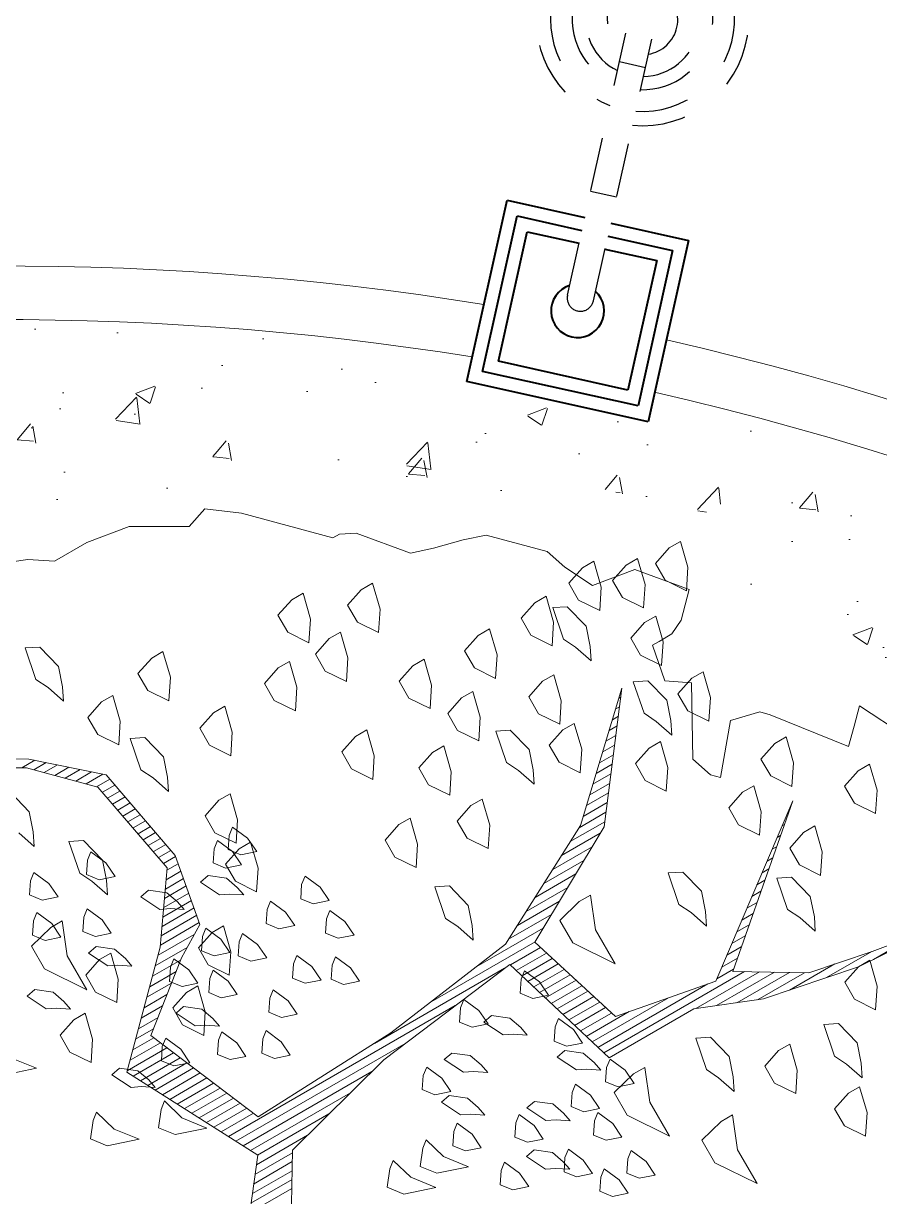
# Model space of a CAD drawing. Header units: metres. Extents: x 12093 to 20303, y 514 to 1412.
# Drawn here: x 19737.728 to 19739.323, y 700.021 to 702.207 of the extents above; entities that cross this region are included whole.
import ezdxf

# ---------------------------------------------------------------- set-up
doc = ezdxf.new("R2010")
doc.units = ezdxf.units.M
doc.linetypes.add('DASHED2', pattern=[9.525, 6.35, -3.175])
for name, color, linetype, lineweight in [('ARBOLES', 52, 'Continuous', 13), ('grass', 64, 'Continuous', 13), ('JARDINERA', 132, 'Continuous', 40), ('Layer2', 43, 'Continuous', 20), ('SARDINEL', 52, 'Continuous', 20), ('TEX', 81, 'Continuous', 13)]:
    doc.layers.add(name, color=color, linetype=linetype, lineweight=lineweight)
doc.layers.add('Proyecciones', color=52, linetype='DASHED2')
pattern_1 = [(50, (19136.99335, 73.14804), (0.36436934, -0.03187817), [0.0381, -0.4191]), (355, (19136.99335, 73.14804), (-0.07048565, 0.38211329), [0.03048, -0.33528]), (100.451, (19137.0237, 73.1454), (0.293885, 0.35023338), [0.03238, -0.35618]), (46.1842, (19136.99335, 73.24964), (0.54215808, -0.08408466), [0.05715, -0.62865]), (96.6356, (19137.03853, 73.24264), (0.47480847, 0.4948511), [0.04857, -0.53427]), (351.184, (19136.99335, 73.24964), (0.4748092, 0.49485024), [0.04572, -0.50292]), (21, (19137.04415, 73.22424), (0.30322976, -0.20453104), [0.0381, -0.4191]), (326, (19137.04415, 73.22424), (0.12360406, 0.36837593), [0.03048, -0.33528]), (71.4514, (19137.06942, 73.2072), (0.42683298, 0.16384572), [0.03238, -0.35618]), (37.5, (19136.99335, 73.14804), (0.006177207, 0.169110078), [0, -0.331216, 0, -0.34036, 0, -0.33655]), (7.5, (19136.99335, 73.14804), (0.133639325, 0.20036115), [0, -0.194056, 0, -0.323596, 0, -0.12827]), (327.5, (19136.88007, 73.14804), (0.27118119, -0.011457488), [0, -0.127, 0, -0.39624, 0, -0.52578]), (317.5, (19136.82927, 73.14804), (0.29625836, 0.05085298), [0, -0.1651, 0, -0.263144, 0, -0.37338])]

# ---------------------------------------------------------------- blocks, each defined once
blk = doc.blocks.new('ghgfghgh')
at = {"layer": 'ARBOLES', "lineweight": 20}
for p, q in [((20002.0407, 664.9154), (20002.0895, 665.0766)), ((20002.0895, 665.0766), (20002.0684, 664.9137)), ((20002.086, 665.065), (20002.0882, 665.0663)), ((20002.0822, 665.0524), (20002.0867, 665.055)), ((20002.0784, 665.0397), (20002.0853, 665.0437)), ((20002.0746, 665.0271), (20002.0838, 665.0324)), ((20002.0669, 665.0018), (20002.0809, 665.0099)), ((20002.0707, 665.0145), (20002.0823, 665.0212)), ((20002.0631, 664.9892), (20002.0794, 664.9986)), ((20001.39, 664.983), (20001.2834, 664.9835)), ((20001.2862, 664.994), (20001.3928, 664.9935)), ((20001.3843, 664.983), (20001.3999, 664.992)), ((20001.4739, 664.9605), (20001.39, 664.983)), ((20001.3928, 664.9935), (20001.4834, 664.9749)), ((20001.3984, 664.9808), (20001.4132, 664.9893)), ((20001.4108, 664.9775), (20001.4265, 664.9866)), ((20001.4231, 664.9742), (20001.4398, 664.9838)), ((20002.0593, 664.9766), (20002.0779, 664.9874)), ((20001.4354, 664.9709), (20001.4531, 664.9811)), ((20001.4478, 664.9675), (20001.4665, 664.9783)), ((20001.4601, 664.9642), (20001.4798, 664.9756)), ((20001.4724, 664.9609), (20001.4877, 664.9698)), ((20001.4834, 664.9749), (20001.5648, 664.88)), ((20002.0554, 664.9639), (20002.0765, 664.9761)), ((20001.5553, 664.8657), (20001.4739, 664.9605)), ((20001.4792, 664.9544), (20001.4937, 664.9628)), ((20001.4852, 664.9474), (20001.4997, 664.9558)), ((20002.0516, 664.9513), (20002.075, 664.9648)), ((20001.4911, 664.9405), (20001.5057, 664.9489)), ((20001.4971, 664.9335), (20001.5117, 664.9419)), ((20002.044, 664.926), (20002.0721, 664.9423)), ((20002.0478, 664.9387), (20002.0736, 664.9536)), ((20002.1996, 664.7323), (20002.2901, 664.9442)), ((20002.2901, 664.9442), (20002.2196, 664.7439)), ((20001.5031, 664.9265), (20001.5176, 664.9349)), ((20001.5091, 664.9196), (20001.5236, 664.9279)), ((20002.0391, 664.9128), (20002.0706, 664.931)), ((20001.5151, 664.9126), (20001.5296, 664.921)), ((20001.521, 664.9056), (20001.5356, 664.914)), ((20001.9528, 664.776), (20002.0407, 664.9154)), ((20002.0684, 664.9137), (20001.9871, 664.7781)), ((20002.0287, 664.8964), (20002.0692, 664.9197)), ((20001.527, 664.8986), (20001.5416, 664.907)), ((20001.533, 664.8917), (20001.5475, 664.9001)), ((20002.0184, 664.88), (20002.064, 664.9063)), ((20001.539, 664.8847), (20001.5535, 664.8931)), ((20001.545, 664.8777), (20001.5595, 664.8861)), ((20002.0081, 664.8636), (20002.0544, 664.8904)), ((20001.5509, 664.8707), (20001.5651, 664.8789)), ((20001.5648, 664.88), (20001.5937, 664.7992)), ((20001.9977, 664.8472), (20002.0448, 664.8744)), ((20001.5471, 664.7723), (20001.5553, 664.8657)), ((20001.5541, 664.8517), (20001.5713, 664.8617)), ((20001.555, 664.8627), (20001.5682, 664.8703)), ((20001.9874, 664.8308), (20002.0353, 664.8585)), ((20001.5522, 664.8297), (20001.5775, 664.8444)), ((20001.5531, 664.8407), (20001.5744, 664.853)), ((20001.5512, 664.8188), (20001.5806, 664.8357)), ((20001.977, 664.8144), (20002.0257, 664.8425)), ((20001.5493, 664.7968), (20001.5868, 664.8185)), ((20001.5502, 664.8078), (20001.5837, 664.8271)), ((20001.9667, 664.798), (20002.0162, 664.8266)), ((20001.5483, 664.7858), (20001.5899, 664.8098)), ((20001.9563, 664.7816), (20002.0066, 664.8107)), ((20001.5474, 664.7749), (20001.593, 664.8012)), ((20001.5937, 664.7992), (20001.572, 664.76)), ((20001.9181, 664.7491), (20001.9971, 664.7947)), ((20002.4707, 664.8002), (20002.3672, 664.7493)), ((20002.3833, 664.7674), (20002.4707, 664.8002)), ((20001.5446, 664.7628), (20001.5871, 664.7874)), ((20001.818, 664.6716), (20001.9528, 664.776)), ((20001.8653, 664.7082), (20001.9875, 664.7788)), ((20001.9871, 664.7781), (20002.0817, 664.6909)), ((20002.3848, 664.7579), (20002.4344, 664.7866)), ((20001.5078, 664.6255), (20001.5471, 664.7723)), ((20001.5413, 664.7505), (20001.5786, 664.7721)), ((20001.9584, 664.7515), (20001.9937, 664.7719)), ((20001.9653, 664.7451), (20002.0007, 664.7655)), ((20002.3091, 664.7424), (20002.3833, 664.7674)), ((20002.3299, 664.7367), (20002.3831, 664.7674)), ((20001.572, 664.76), (20001.5362, 664.6685)), ((20001.538, 664.7382), (20001.5708, 664.7571)), ((20001.9577, 664.7522), (20001.8096, 664.6401)), ((20002.0743, 664.6423), (20001.9577, 664.7522)), ((20001.9721, 664.7386), (20002.0076, 664.7591)), ((20001.979, 664.7321), (20002.0146, 664.7527)), ((20002.2067, 664.749), (20002.2251, 664.7596)), ((20002.3672, 664.7493), (20002.2559, 664.7116)), ((20002.2863, 664.7219), (20002.3394, 664.7526)), ((20001.5347, 664.7258), (20001.5656, 664.7437)), ((20001.7987, 664.6593), (20001.9515, 664.7476)), ((20001.9858, 664.7257), (20002.0216, 664.7463)), ((20001.9927, 664.7192), (20002.0285, 664.7399)), ((20002.0681, 664.6481), (20002.2336, 664.7436)), ((20002.1764, 664.7002), (20002.2511, 664.7433)), ((20002.2005, 664.7037), (20002.2687, 664.743)), ((20002.2008, 664.7351), (20002.2205, 664.7465)), ((20002.2196, 664.7439), (20002.3091, 664.7424)), ((20002.2245, 664.7071), (20002.2862, 664.7427)), ((20002.2486, 664.7106), (20002.3038, 664.7424)), ((20001.5314, 664.7135), (20001.5603, 664.7302)), ((20001.9995, 664.7128), (20002.0355, 664.7335)), ((20002.0064, 664.7063), (20002.0424, 664.7271)), ((20002.0133, 664.6998), (20002.0494, 664.7207)), ((20002.0613, 664.6546), (20002.1903, 664.7291)), ((20002.0817, 664.6909), (20002.1996, 664.7323)), ((20001.5281, 664.7012), (20001.555, 664.7167)), ((20002.0201, 664.6934), (20002.0563, 664.7143)), ((20002.027, 664.6869), (20002.0633, 664.7079)), ((20002.0544, 664.661), (20002.1441, 664.7128)), ((20002.2559, 664.7116), (20002.1741, 664.6999)), ((20001.5248, 664.6888), (20001.5498, 664.7033)), ((20001.6271, 664.5499), (20001.8935, 664.7037)), ((20002.0338, 664.6804), (20002.0703, 664.7015)), ((20002.0407, 664.674), (20002.0772, 664.695)), ((20002.0476, 664.6675), (20002.0979, 664.6966)), ((20002.1741, 664.6999), (20002.0743, 664.6423)), ((20001.5215, 664.6765), (20001.5445, 664.6898)), ((20001.5149, 664.6518), (20001.5394, 664.666)), ((20001.5182, 664.6642), (20001.5393, 664.6764)), ((20001.5362, 664.6685), (20001.6623, 664.5728)), ((20001.6623, 664.5728), (20001.818, 664.6716)), ((20001.5083, 664.6272), (20001.555, 664.6542)), ((20001.5116, 664.6395), (20001.5472, 664.6601)), ((20001.6357, 664.5444), (20001.8355, 664.6597)), ((20001.5152, 664.6208), (20001.5628, 664.6483)), ((20001.5238, 664.6153), (20001.5706, 664.6423)), ((20001.8096, 664.6401), (20001.7025, 664.534)), ((20001.6616, 664.5281), (20001.5078, 664.6255)), ((20001.5324, 664.6099), (20001.5784, 664.6364)), ((20001.541, 664.6044), (20001.5862, 664.6305)), ((20001.5497, 664.599), (20001.594, 664.6246)), ((20001.6444, 664.539), (20001.7956, 664.6263)), ((20001.5583, 664.5935), (20001.6018, 664.6187)), ((20001.5669, 664.588), (20001.6097, 664.6127)), ((20001.5755, 664.5826), (20001.6175, 664.6068)), ((20001.5841, 664.5771), (20001.6253, 664.6009)), ((20001.653, 664.5335), (20001.7704, 664.6013)), ((20001.5927, 664.5717), (20001.6331, 664.595)), ((20001.6013, 664.5662), (20001.6409, 664.5891)), ((20001.6099, 664.5608), (20001.6487, 664.5832)), ((20001.6185, 664.5553), (20001.6565, 664.5772)), ((20001.6615, 664.528), (20001.7452, 664.5764)), ((20001.66, 664.5167), (20001.7201, 664.5514)), ((20001.6496, 664.4414), (20001.6616, 664.5281)), ((20001.6584, 664.5054), (20001.7024, 664.5308)), ((20001.7025, 664.534), (20001.7002, 664.3997)), ((20001.6568, 664.494), (20001.7022, 664.5203)), ((20001.6553, 664.4827), (20001.7021, 664.5097)), ((20001.6521, 664.4601), (20001.7017, 664.4887)), ((20001.6537, 664.4714), (20001.7019, 664.4992))]:
    blk.add_line(p, q, dxfattribs=at)
at = {"layer": 'grass'}
for p, q in [((20001.581, 665.2669), (20001.5993, 665.2876)), ((20001.5993, 665.2876), (20001.6427, 665.2823)), ((20001.6427, 665.2823), (20001.75, 665.2535)), ((20001.4608, 665.2479), (20001.5105, 665.2666)), ((20001.5105, 665.2666), (20001.581, 665.2669)), ((20001.75, 665.2535), (20001.7576, 665.2579)), ((20001.7576, 665.2579), (20001.7771, 665.2591)), ((20001.7771, 665.2591), (20001.8411, 665.2355)), ((20001.423, 665.2261), (20001.4608, 665.2479)), ((20001.8682, 665.2411), (20001.9028, 665.251)), ((20001.9028, 665.251), (20001.9299, 665.2565)), ((20001.9299, 665.2565), (20002.0015, 665.2373)), ((20002.1583, 665.2493), (20002.145, 665.2416)), ((20002.167, 665.2188), (20002.1583, 665.2493)), ((20001.8411, 665.2355), (20001.8682, 665.2411)), ((20002.0015, 665.2373), (20002.0222, 665.219)), ((20002.145, 665.2416), (20002.1289, 665.2234)), ((20001.345, 665.2214), (20001.3915, 665.2281)), ((20001.3915, 665.2281), (20001.423, 665.2261)), ((20002.0222, 665.219), (20002.0548, 665.1975)), ((20002.0432, 665.2183), (20002.0271, 665.2001)), ((20002.0565, 665.226), (20002.0432, 665.2183)), ((20002.0652, 665.1955), (20002.0565, 665.226)), ((20002.0946, 665.2214), (20002.0785, 665.2032)), ((20002.1079, 665.229), (20002.0946, 665.2214)), ((20002.1166, 665.1986), (20002.1079, 665.229)), ((20002.1289, 665.2234), (20002.1404, 665.2035)), ((20002.1652, 665.1912), (20002.167, 665.2188)), ((20002.0548, 665.1975), (20002.1045, 665.2161)), ((20002.0785, 665.2032), (20002.09, 665.1833)), ((20002.1045, 665.2161), (20002.1685, 665.1926)), ((20002.1404, 665.2035), (20002.1652, 665.1912)), ((20001.7833, 665.1924), (20001.7672, 665.1742)), ((20001.7966, 665.2), (20001.7833, 665.1924)), ((20001.8053, 665.1696), (20001.7966, 665.2)), ((20002.0271, 665.2001), (20002.0386, 665.1802)), ((20002.0634, 665.1679), (20002.0652, 665.1955)), ((20002.1148, 665.171), (20002.1166, 665.1986)), ((20002.1685, 665.1926), (20002.1589, 665.1568)), ((20001.7015, 665.1806), (20001.6854, 665.1624)), ((20001.7148, 665.1883), (20001.7015, 665.1806)), ((20001.7235, 665.1578), (20001.7148, 665.1883)), ((20001.9872, 665.1771), (20001.9711, 665.1589)), ((20002.0005, 665.1848), (20001.9872, 665.1771)), ((20002.0092, 665.1543), (20002.0005, 665.1848)), ((20002.0386, 665.1802), (20002.0634, 665.1679)), ((20002.09, 665.1833), (20002.1148, 665.171)), ((20001.6854, 665.1624), (20001.6969, 665.1425)), ((20001.7672, 665.1742), (20001.7787, 665.1543)), ((20001.8036, 665.142), (20001.8053, 665.1696)), ((20002.0082, 665.1715), (20002.0253, 665.1725)), ((20002.0207, 665.1344), (20002.0082, 665.1715)), ((20002.0253, 665.1725), (20002.0473, 665.1497)), ((20002.1292, 665.1615), (20002.1159, 665.1538)), ((20002.1379, 665.1311), (20002.1292, 665.1615)), ((20001.7217, 665.1302), (20001.7235, 665.1578)), ((20001.7787, 665.1543), (20001.8036, 665.142)), ((20001.9711, 665.1589), (20001.9826, 665.139)), ((20002.0074, 665.1267), (20002.0092, 665.1543)), ((20002.0473, 665.1497), (20002.0522, 665.1259)), ((20002.1159, 665.1538), (20002.0998, 665.1357)), ((20002.1589, 665.1568), (20002.1482, 665.1405)), ((20001.6969, 665.1425), (20001.7217, 665.1302)), ((20001.7455, 665.1351), (20001.7294, 665.1169)), ((20001.7588, 665.1427), (20001.7455, 665.1351)), ((20001.7675, 665.1123), (20001.7588, 665.1427)), ((20001.9207, 665.1387), (20001.9046, 665.1205)), ((20001.934, 665.1464), (20001.9207, 665.1387)), ((20001.9427, 665.1159), (20001.934, 665.1464)), ((20001.9826, 665.139), (20002.0074, 665.1267)), ((20002.035, 665.1249), (20002.0207, 665.1344)), ((20002.0998, 665.1357), (20002.1113, 665.1157)), ((20002.1482, 665.1405), (20002.1331, 665.1317)), ((20001.3884, 665.124), (20001.4056, 665.125)), ((20001.401, 665.0869), (20001.3884, 665.124)), ((20001.4056, 665.125), (20001.4276, 665.1022)), ((20001.5503, 665.1199), (20001.5371, 665.1122)), ((20001.5591, 665.0895), (20001.5503, 665.1199)), ((20001.9046, 665.1205), (20001.9161, 665.1006)), ((20002.0532, 665.1088), (20002.035, 665.1249)), ((20002.0522, 665.1259), (20002.0532, 665.1088)), ((20002.1331, 665.1317), (20002.1255, 665.1274)), ((20002.1255, 665.1274), (20002.1398, 665.0852)), ((20002.1361, 665.1035), (20002.1379, 665.1311)), ((20001.5371, 665.1122), (20001.5209, 665.0941)), ((20001.699, 665.1082), (20001.6857, 665.1005)), ((20001.7077, 665.0778), (20001.699, 665.1082)), ((20001.7294, 665.1169), (20001.7409, 665.0969)), ((20001.7657, 665.0847), (20001.7675, 665.1123)), ((20001.857, 665.1108), (20001.8437, 665.1031)), ((20001.8657, 665.0804), (20001.857, 665.1108)), ((20001.9409, 665.0883), (20001.9427, 665.1159)), ((20002.1113, 665.1157), (20002.1361, 665.1035)), ((20001.4276, 665.1022), (20001.4324, 665.0784)), ((20001.5209, 665.0941), (20001.5325, 665.0741)), ((20001.6857, 665.1005), (20001.6696, 665.0823)), ((20001.7409, 665.0969), (20001.7657, 665.0847)), ((20001.8437, 665.1031), (20001.8276, 665.085)), ((20001.9161, 665.1006), (20001.9409, 665.0883)), ((20002.0095, 665.0924), (20001.9962, 665.0848)), ((20002.0182, 665.062), (20002.0095, 665.0924)), ((20002.1847, 665.0961), (20002.1714, 665.0884)), ((20002.1934, 665.0656), (20002.1847, 665.0961)), ((20001.4153, 665.0774), (20001.401, 665.0869)), ((20001.5573, 665.0618), (20001.5591, 665.0895)), ((20001.6696, 665.0823), (20001.6811, 665.0624)), ((20001.8276, 665.085), (20001.8391, 665.065)), ((20001.864, 665.0527), (20001.8657, 665.0804)), ((20001.9962, 665.0848), (20001.9801, 665.0666)), ((20002.1028, 665.0843), (20002.12, 665.0853)), ((20002.1154, 665.0472), (20002.1028, 665.0843)), ((20002.12, 665.0853), (20002.142, 665.0625)), ((20002.1398, 665.0852), (20002.1712, 665.0831)), ((20002.1398, 665.0852), (20002.1398, 665.0852)), ((20002.1714, 665.0884), (20002.1553, 665.0702)), ((20002.1712, 665.0831), (20002.1727, 664.9932)), ((20001.4335, 665.0613), (20001.4153, 665.0774)), ((20001.4324, 665.0784), (20001.4335, 665.0613)), ((20001.4915, 665.0682), (20001.4782, 665.0605)), ((20001.5002, 665.0378), (20001.4915, 665.0682)), ((20001.5325, 665.0741), (20001.5573, 665.0618)), ((20001.7059, 665.0501), (20001.7077, 665.0778)), ((20001.8391, 665.065), (20001.864, 665.0527)), ((20001.901, 665.0653), (20001.8849, 665.0471)), ((20001.9143, 665.073), (20001.901, 665.0653)), ((20001.923, 665.0425), (20001.9143, 665.073)), ((20001.9801, 665.0666), (20001.9916, 665.0466)), ((20002.1553, 665.0702), (20002.1668, 665.0503)), ((20002.1916, 665.038), (20002.1934, 665.0656)), ((20001.4782, 665.0605), (20001.4621, 665.0424)), ((20001.623, 665.0555), (20001.6097, 665.0478)), ((20001.6317, 665.025), (20001.623, 665.0555)), ((20001.6811, 665.0624), (20001.7059, 665.0501)), ((20002.0164, 665.0344), (20002.0182, 665.062)), ((20002.142, 665.0625), (20002.1468, 665.0388)), ((20002.3621, 665.032), (20002.3685, 665.0559)), ((20002.3685, 665.0559), (20002.4989, 664.9698)), ((20001.4621, 665.0424), (20001.4736, 665.0224)), ((20001.4985, 665.0102), (20001.5002, 665.0378)), ((20001.6097, 665.0478), (20001.5936, 665.0296)), ((20001.8849, 665.0471), (20001.8964, 665.0272)), ((20001.9213, 665.0149), (20001.923, 665.0425)), ((20001.9916, 665.0466), (20002.0164, 665.0344)), ((20002.1297, 665.0377), (20002.1154, 665.0472)), ((20002.1479, 665.0216), (20002.1297, 665.0377)), ((20002.1468, 665.0388), (20002.1479, 665.0216)), ((20002.1668, 665.0503), (20002.1916, 665.038)), ((20002.2053, 664.9717), (20002.2169, 665.0389)), ((20002.2169, 665.0389), (20002.2515, 665.0488)), ((20002.2515, 665.0488), (20002.2635, 665.0456)), ((20002.2635, 665.0456), (20002.3557, 665.0081)), ((20001.5936, 665.0296), (20001.6051, 665.0097)), ((20001.6299, 664.9974), (20001.6317, 665.025)), ((20001.7898, 665.0276), (20001.7765, 665.02)), ((20001.7985, 664.9972), (20001.7898, 665.0276)), ((20001.8964, 665.0272), (20001.9213, 665.0149)), ((20001.9412, 665.0264), (20001.9583, 665.0274)), ((20001.9538, 664.9893), (20001.9412, 665.0264)), ((20001.9583, 665.0274), (20001.9803, 665.0047)), ((20002.0202, 665.0277), (20002.0041, 665.0096)), ((20002.0335, 665.0354), (20002.0202, 665.0277)), ((20002.0422, 665.005), (20002.0335, 665.0354)), ((20002.3557, 665.0081), (20002.3621, 665.032)), ((20001.4736, 665.0224), (20001.4985, 665.0102)), ((20001.5118, 665.0178), (20001.5289, 665.0189)), ((20001.5243, 664.9808), (20001.5118, 665.0178)), ((20001.5289, 665.0189), (20001.5509, 664.9961)), ((20001.6051, 665.0097), (20001.6299, 664.9974)), ((20001.7765, 665.02), (20001.7604, 665.0018)), ((20002.1346, 665.0139), (20002.1213, 665.0063)), ((20002.1433, 664.9835), (20002.1346, 665.0139)), ((20002.2689, 665.0117), (20002.2528, 664.9935)), ((20002.2822, 665.0194), (20002.2689, 665.0117)), ((20002.2909, 664.9889), (20002.2822, 665.0194)), ((20001.5509, 664.9961), (20001.5558, 664.9723)), ((20001.7604, 665.0018), (20001.7719, 664.9819)), ((20001.7967, 664.9696), (20001.7985, 664.9972)), ((20001.867, 665.0013), (20001.8509, 664.9832)), ((20001.8803, 665.009), (20001.867, 665.0013)), ((20001.889, 664.9786), (20001.8803, 665.009)), ((20001.9803, 665.0047), (20001.9852, 664.9809)), ((20002.0041, 665.0096), (20002.0157, 664.9896)), ((20002.0405, 664.9773), (20002.0422, 665.005)), ((20002.1213, 665.0063), (20002.1052, 664.9881)), ((20001.8509, 664.9832), (20001.8624, 664.9632)), ((20001.9681, 664.9799), (20001.9538, 664.9893)), ((20002.0157, 664.9896), (20002.0405, 664.9773)), ((20002.1052, 664.9881), (20002.1167, 664.9682)), ((20002.1415, 664.9559), (20002.1433, 664.9835)), ((20002.1727, 664.9932), (20002.1933, 664.9749)), ((20002.1727, 664.9932), (20002.1727, 664.9932)), ((20002.2528, 664.9935), (20002.2643, 664.9736)), ((20002.2891, 664.9613), (20002.2909, 664.9889)), ((20002.3804, 664.9874), (20002.3671, 664.9797)), ((20002.3891, 664.957), (20002.3804, 664.9874)), ((20001.5386, 664.9713), (20001.5243, 664.9808)), ((20001.5568, 664.9552), (20001.5386, 664.9713)), ((20001.5558, 664.9723), (20001.5568, 664.9552)), ((20001.7719, 664.9819), (20001.7967, 664.9696)), ((20001.8873, 664.9509), (20001.889, 664.9786)), ((20001.9862, 664.9638), (20001.9681, 664.9799)), ((20001.9852, 664.9809), (20001.9862, 664.9638)), ((20002.1933, 664.9749), (20002.2053, 664.9717)), ((20002.2643, 664.9736), (20002.2891, 664.9613)), ((20002.3671, 664.9797), (20002.351, 664.9616)), ((20001.8624, 664.9632), (20001.8873, 664.9509)), ((20002.1167, 664.9682), (20002.1415, 664.9559)), ((20002.2443, 664.9621), (20002.231, 664.9544)), ((20002.253, 664.9316), (20002.2443, 664.9621)), ((20002.351, 664.9616), (20002.3625, 664.9416)), ((20002.3873, 664.9294), (20002.3891, 664.957)), ((20001.3711, 664.9544), (20001.3931, 664.9316)), ((20001.6159, 664.945), (20001.5998, 664.9268)), ((20001.6292, 664.9527), (20001.6159, 664.945)), ((20001.6379, 664.9222), (20001.6292, 664.9527)), ((20001.9254, 664.9464), (20001.9121, 664.9387)), ((20001.9341, 664.9159), (20001.9254, 664.9464)), ((20002.231, 664.9544), (20002.2149, 664.9362)), ((20002.2895, 664.9427), (20002.2896, 664.9428)), ((20002.3625, 664.9416), (20002.3873, 664.9294)), ((20001.3931, 664.9316), (20001.398, 664.9078)), ((20001.9121, 664.9387), (20001.896, 664.9205)), ((20002.2149, 664.9362), (20002.2264, 664.9163)), ((20002.2512, 664.904), (20002.253, 664.9316)), ((20002.2836, 664.9289), (20002.285, 664.9297)), ((20001.5998, 664.9268), (20001.6113, 664.9069)), ((20001.6321, 664.9135), (20001.6281, 664.9037)), ((20001.6497, 664.9006), (20001.6321, 664.9135)), ((20001.6361, 664.8946), (20001.6379, 664.9222)), ((20001.8274, 664.9164), (20001.8113, 664.8982)), ((20001.8407, 664.9241), (20001.8274, 664.9164)), ((20001.8494, 664.8936), (20001.8407, 664.9241)), ((20001.896, 664.9205), (20001.9075, 664.9006)), ((20001.9323, 664.8883), (20001.9341, 664.9159)), ((20002.2264, 664.9163), (20002.2512, 664.904)), ((20002.2777, 664.915), (20002.2804, 664.9166)), ((20002.316, 664.9148), (20002.3027, 664.9071)), ((20002.3247, 664.8843), (20002.316, 664.9148)), ((20001.399, 664.8907), (20001.3808, 664.9068)), ((20001.398, 664.9078), (20001.399, 664.8907)), ((20001.6113, 664.9069), (20001.6361, 664.8946)), ((20001.6281, 664.9037), (20001.627, 664.887)), ((20001.6604, 664.8848), (20001.6497, 664.9006)), ((20001.9075, 664.9006), (20001.9323, 664.8883)), ((20002.2718, 664.9012), (20002.2758, 664.9035)), ((20002.3027, 664.9071), (20002.2866, 664.8889)), ((20001.4399, 664.8966), (20001.4571, 664.8976)), ((20001.4525, 664.8595), (20001.4399, 664.8966)), ((20001.4571, 664.8976), (20001.4791, 664.8748)), ((20001.6103, 664.8881), (20001.6092, 664.8714)), ((20001.6143, 664.8979), (20001.6103, 664.8881)), ((20001.6319, 664.885), (20001.6143, 664.8979)), ((20001.6399, 664.8879), (20001.6238, 664.8698)), ((20001.627, 664.887), (20001.6417, 664.881)), ((20001.6532, 664.8956), (20001.6399, 664.8879)), ((20001.662, 664.8652), (20001.6532, 664.8956)), ((20001.8113, 664.8982), (20001.8228, 664.8783)), ((20001.8476, 664.866), (20001.8494, 664.8936)), ((20002.2658, 664.8874), (20002.2712, 664.8904)), ((20002.2866, 664.8889), (20002.2981, 664.869)), ((20001.4617, 664.8745), (20001.4606, 664.8577)), ((20001.4657, 664.8843), (20001.4617, 664.8745)), ((20001.4833, 664.8713), (20001.4657, 664.8843)), ((20001.4791, 664.8748), (20001.4839, 664.8511)), ((20001.6426, 664.8692), (20001.6319, 664.885)), ((20001.6417, 664.881), (20001.6604, 664.8848)), ((20001.8228, 664.8783), (20001.8476, 664.866)), ((20002.2599, 664.8735), (20002.2666, 664.8774)), ((20002.3229, 664.8567), (20002.3247, 664.8843)), ((20001.3987, 664.8602), (20001.3947, 664.8504)), ((20001.4163, 664.8473), (20001.3987, 664.8602)), ((20001.4668, 664.85), (20001.4525, 664.8595)), ((20001.494, 664.8555), (20001.4833, 664.8713)), ((20001.6092, 664.8714), (20001.6239, 664.8654)), ((20001.6238, 664.8698), (20001.6354, 664.8498)), ((20001.6239, 664.8654), (20001.6426, 664.8692)), ((20001.6602, 664.8376), (20001.662, 664.8652)), ((20002.1438, 664.8597), (20002.161, 664.8607)), ((20002.1564, 664.8226), (20002.1438, 664.8597)), ((20002.161, 664.8607), (20002.183, 664.838)), ((20002.254, 664.8597), (20002.262, 664.8643)), ((20002.2981, 664.869), (20002.3229, 664.8567)), ((20001.3947, 664.8504), (20001.3936, 664.8337)), ((20001.427, 664.8315), (20001.4163, 664.8473)), ((20001.4606, 664.8577), (20001.4753, 664.8517)), ((20001.485, 664.8339), (20001.4668, 664.85)), ((20001.4753, 664.8517), (20001.494, 664.8555)), ((20001.4839, 664.8511), (20001.485, 664.8339)), ((20001.5943, 664.8489), (20001.6032, 664.8567)), ((20001.6168, 664.834), (20001.5943, 664.8489)), ((20001.6032, 664.8567), (20001.6248, 664.8536)), ((20001.6248, 664.8536), (20001.6375, 664.8426)), ((20001.6354, 664.8498), (20001.6602, 664.8376)), ((20001.7132, 664.846), (20001.7121, 664.8293)), ((20001.7172, 664.8558), (20001.7132, 664.846)), ((20001.7348, 664.8429), (20001.7172, 664.8558)), ((20001.8696, 664.8433), (20001.8868, 664.8443)), ((20001.8868, 664.8443), (20001.9088, 664.8215)), ((20002.2481, 664.8458), (20002.2574, 664.8512)), ((20002.2715, 664.8536), (20002.2886, 664.8546)), ((20002.284, 664.8165), (20002.2715, 664.8536)), ((20002.2886, 664.8546), (20002.3106, 664.8319)), ((20001.3936, 664.8337), (20001.4083, 664.8277)), ((20001.4083, 664.8277), (20001.427, 664.8315)), ((20001.5243, 664.8317), (20001.5332, 664.8395)), ((20001.5468, 664.8168), (20001.5243, 664.8317)), ((20001.5332, 664.8395), (20001.5548, 664.8364)), ((20001.5548, 664.8364), (20001.5675, 664.8255)), ((20001.6286, 664.8348), (20001.6168, 664.834)), ((20001.6453, 664.8337), (20001.6286, 664.8348)), ((20001.6375, 664.8426), (20001.6453, 664.8337)), ((20001.7455, 664.8271), (20001.7348, 664.8429)), ((20001.8822, 664.8062), (20001.8696, 664.8433)), ((20002.0525, 664.8336), (20002.0392, 664.8259)), ((20002.0584, 664.7927), (20002.0525, 664.8336)), ((20002.183, 664.838), (20002.1878, 664.8142)), ((20002.2422, 664.832), (20002.2528, 664.8381)), ((20002.3106, 664.8319), (20002.3155, 664.8081)), ((20001.4613, 664.8174), (20001.4573, 664.8076)), ((20001.4789, 664.8045), (20001.4613, 664.8174)), ((20001.5586, 664.8177), (20001.5468, 664.8168)), ((20001.5753, 664.8166), (20001.5586, 664.8177)), ((20001.5675, 664.8255), (20001.5753, 664.8166)), ((20001.6727, 664.8168), (20001.6716, 664.8001)), ((20001.6767, 664.8266), (20001.6727, 664.8168)), ((20001.6943, 664.8137), (20001.6767, 664.8266)), ((20001.7121, 664.8293), (20001.7268, 664.8233)), ((20001.7268, 664.8233), (20001.7455, 664.8271)), ((20001.9088, 664.8215), (20001.9137, 664.7977)), ((20002.0392, 664.8259), (20002.0165, 664.8039)), ((20002.1707, 664.8132), (20002.1564, 664.8226)), ((20002.2363, 664.8182), (20002.2482, 664.825)), ((20001.3982, 664.8032), (20001.3971, 664.7864)), ((20001.4022, 664.813), (20001.3982, 664.8032)), ((20001.4198, 664.8), (20001.4022, 664.813)), ((20001.4318, 664.8032), (20001.4185, 664.7955)), ((20001.4377, 664.7623), (20001.4318, 664.8032)), ((20001.4573, 664.8076), (20001.4562, 664.7909)), ((20001.4896, 664.7887), (20001.4789, 664.8045)), ((20001.705, 664.7979), (20001.6943, 664.8137)), ((20001.7424, 664.8055), (20001.7413, 664.7888)), ((20001.7464, 664.8153), (20001.7424, 664.8055)), ((20001.764, 664.8024), (20001.7464, 664.8153)), ((20001.8965, 664.7967), (20001.8822, 664.8062)), ((20002.0165, 664.8039), (20002.0318, 664.7773)), ((20002.1889, 664.7971), (20002.1707, 664.8132)), ((20002.1878, 664.8142), (20002.1889, 664.7971)), ((20002.2304, 664.8043), (20002.2436, 664.8119)), ((20002.2983, 664.8071), (20002.284, 664.8165)), ((20002.3165, 664.791), (20002.2983, 664.8071)), ((20002.3155, 664.8081), (20002.3165, 664.791)), ((20001.4185, 664.7955), (20001.3957, 664.7735)), ((20001.4305, 664.7842), (20001.4198, 664.8)), ((20001.4562, 664.7909), (20001.4709, 664.7849)), ((20001.608, 664.7897), (20001.5919, 664.7715)), ((20001.6007, 664.7947), (20001.5967, 664.7849)), ((20001.6183, 664.7818), (20001.6007, 664.7947)), ((20001.6213, 664.7974), (20001.608, 664.7897)), ((20001.63, 664.767), (20001.6213, 664.7974)), ((20001.6716, 664.8001), (20001.6863, 664.7941)), ((20001.6863, 664.7941), (20001.705, 664.7979)), ((20001.7747, 664.7865), (20001.764, 664.8024)), ((20001.9147, 664.7806), (20001.8965, 664.7967)), ((20001.9137, 664.7977), (20001.9147, 664.7806)), ((20002.0815, 664.7528), (20002.0584, 664.7927)), ((20002.2245, 664.7905), (20002.2389, 664.7988)), ((20001.3971, 664.7864), (20001.4118, 664.7804)), ((20001.4118, 664.7804), (20001.4305, 664.7842)), ((20001.4709, 664.7849), (20001.4896, 664.7887)), ((20001.5967, 664.7849), (20001.5956, 664.7682)), ((20001.629, 664.766), (20001.6183, 664.7818)), ((20001.6399, 664.7787), (20001.6388, 664.762)), ((20001.6439, 664.7885), (20001.6399, 664.7787)), ((20001.6615, 664.7756), (20001.6439, 664.7885)), ((20001.6722, 664.7598), (20001.6615, 664.7756)), ((20001.7413, 664.7888), (20001.756, 664.7828)), ((20001.756, 664.7828), (20001.7747, 664.7865)), ((20002.0318, 664.7773), (20002.0815, 664.7528)), ((20002.2186, 664.7767), (20002.2343, 664.7858)), ((20001.3957, 664.7735), (20001.4111, 664.7469)), ((20001.4607, 664.7224), (20001.4377, 664.7623)), ((20001.4628, 664.7653), (20001.4718, 664.7731)), ((20001.4854, 664.7504), (20001.4628, 664.7653)), ((20001.4718, 664.7731), (20001.4934, 664.77)), ((20001.4891, 664.7654), (20001.4758, 664.7577)), ((20001.4978, 664.7349), (20001.4891, 664.7654)), ((20001.4934, 664.77), (20001.5061, 664.7591)), ((20001.5919, 664.7715), (20001.6034, 664.7516)), ((20001.5956, 664.7682), (20001.6103, 664.7622)), ((20001.6103, 664.7622), (20001.629, 664.766)), ((20001.6282, 664.7393), (20001.63, 664.767)), ((20001.6388, 664.762), (20001.6535, 664.756)), ((20001.7077, 664.7625), (20001.7037, 664.7527)), ((20001.7253, 664.7496), (20001.7077, 664.7625)), ((20002.2127, 664.7628), (20002.2297, 664.7727)), ((20001.4758, 664.7577), (20001.4597, 664.7395)), ((20001.4972, 664.7513), (20001.4854, 664.7504)), ((20001.5139, 664.7502), (20001.4972, 664.7513)), ((20001.5061, 664.7591), (20001.5139, 664.7502)), ((20001.5591, 664.7488), (20001.558, 664.7321)), ((20001.5631, 664.7586), (20001.5591, 664.7488)), ((20001.5807, 664.7457), (20001.5631, 664.7586)), ((20001.6034, 664.7516), (20001.6282, 664.7393)), ((20001.6535, 664.756), (20001.6722, 664.7598)), ((20001.7037, 664.7527), (20001.7025, 664.736)), ((20001.736, 664.7337), (20001.7253, 664.7496)), ((20001.7489, 664.7513), (20001.7478, 664.7346)), ((20001.7529, 664.7611), (20001.7489, 664.7513)), ((20001.7705, 664.7482), (20001.7529, 664.7611)), ((20001.7812, 664.7324), (20001.7705, 664.7482)), ((20002.3672, 664.7493), (20002.3511, 664.7311)), ((20002.3805, 664.757), (20002.3672, 664.7493)), ((20002.3892, 664.7265), (20002.3805, 664.757)), ((20001.4111, 664.7469), (20001.4607, 664.7224)), ((20001.4597, 664.7395), (20001.4712, 664.7196)), ((20001.496, 664.7073), (20001.4978, 664.7349)), ((20001.5914, 664.7299), (20001.5807, 664.7457)), ((20001.6052, 664.7357), (20001.6041, 664.719)), ((20001.6092, 664.7455), (20001.6052, 664.7357)), ((20001.6268, 664.7326), (20001.6092, 664.7455)), ((20001.7025, 664.736), (20001.7172, 664.73)), ((20001.7478, 664.7346), (20001.7625, 664.7286)), ((20001.971, 664.7349), (20001.9699, 664.7182)), ((20001.975, 664.7447), (20001.971, 664.7349)), ((20001.9926, 664.7318), (20001.975, 664.7447)), ((20001.3907, 664.7147), (20001.3996, 664.7225)), ((20001.3996, 664.7225), (20001.4212, 664.7194)), ((20001.558, 664.7321), (20001.5727, 664.7261)), ((20001.5727, 664.7261), (20001.5914, 664.7299)), ((20001.5911, 664.7268), (20001.5778, 664.7191)), ((20001.5999, 664.6964), (20001.5911, 664.7268)), ((20001.6375, 664.7168), (20001.6268, 664.7326)), ((20001.6798, 664.7224), (20001.6758, 664.7126)), ((20001.6974, 664.7095), (20001.6798, 664.7224)), ((20001.7172, 664.73), (20001.736, 664.7337)), ((20001.7625, 664.7286), (20001.7812, 664.7324)), ((20002.0033, 664.716), (20001.9926, 664.7318)), ((20002.3511, 664.7311), (20002.3626, 664.7112)), ((20002.3874, 664.6989), (20002.3892, 664.7265)), ((20001.4132, 664.6998), (20001.3907, 664.7147)), ((20001.4212, 664.7194), (20001.4339, 664.7085)), ((20001.4339, 664.7085), (20001.4417, 664.6996)), ((20001.4712, 664.7196), (20001.496, 664.7073)), ((20001.5778, 664.7191), (20001.5617, 664.7009)), ((20001.6041, 664.719), (20001.6188, 664.713)), ((20001.6188, 664.713), (20001.6375, 664.7168)), ((20001.6758, 664.7126), (20001.6747, 664.6959)), ((20001.7081, 664.6936), (20001.6974, 664.7095)), ((20001.9039, 664.7108), (20001.8999, 664.701)), ((20001.9215, 664.6979), (20001.9039, 664.7108)), ((20001.9699, 664.7182), (20001.9846, 664.7122)), ((20001.9846, 664.7122), (20002.0033, 664.716)), ((20002.3626, 664.7112), (20002.3874, 664.6989)), ((20001.425, 664.7007), (20001.4132, 664.6998)), ((20001.4417, 664.6996), (20001.425, 664.7007)), ((20001.4589, 664.6948), (20001.4456, 664.6871)), ((20001.4676, 664.6643), (20001.4589, 664.6948)), ((20001.5617, 664.7009), (20001.5733, 664.681)), ((20001.5656, 664.6947), (20001.5745, 664.7025)), ((20001.5881, 664.6798), (20001.5656, 664.6947)), ((20001.5745, 664.7025), (20001.5961, 664.6994)), ((20001.5961, 664.6994), (20001.6088, 664.6885)), ((20001.5981, 664.6687), (20001.5999, 664.6964)), ((20001.6747, 664.6959), (20001.6894, 664.6899)), ((20001.6894, 664.6899), (20001.7081, 664.6936)), ((20001.8999, 664.701), (20001.8988, 664.6843)), ((20001.9322, 664.6821), (20001.9215, 664.6979)), ((20001.4456, 664.6871), (20001.4295, 664.6689)), ((20001.5733, 664.681), (20001.5981, 664.6687)), ((20001.5999, 664.6807), (20001.5881, 664.6798)), ((20001.6166, 664.6796), (20001.5999, 664.6807)), ((20001.6088, 664.6885), (20001.6166, 664.6796)), ((20001.8988, 664.6843), (20001.9135, 664.6783)), ((20001.9135, 664.6783), (20001.9322, 664.6821)), ((20001.9273, 664.6841), (20001.9362, 664.6919)), ((20001.9498, 664.6692), (20001.9273, 664.6841)), ((20001.9362, 664.6919), (20001.9578, 664.6888)), ((20001.9578, 664.6888), (20001.9705, 664.6779)), ((20002.0149, 664.6884), (20002.0109, 664.6786)), ((20002.0325, 664.6755), (20002.0149, 664.6884)), ((20002.3265, 664.6815), (20002.3437, 664.6825)), ((20002.3391, 664.6444), (20002.3265, 664.6815)), ((20002.3437, 664.6825), (20002.3657, 664.6598)), ((20001.4295, 664.6689), (20001.441, 664.649)), ((20001.5535, 664.6653), (20001.5495, 664.6555)), ((20001.5711, 664.6524), (20001.5535, 664.6653)), ((20001.6195, 664.6727), (20001.6155, 664.6629)), ((20001.6371, 664.6598), (20001.6195, 664.6727)), ((20001.6716, 664.6743), (20001.6676, 664.6645)), ((20001.6892, 664.6613), (20001.6716, 664.6743)), ((20001.9616, 664.6701), (20001.9498, 664.6692)), ((20001.9783, 664.669), (20001.9616, 664.6701)), ((20001.9705, 664.6779), (20001.9783, 664.669)), ((20002.0109, 664.6786), (20002.0097, 664.6619)), ((20002.0432, 664.6596), (20002.0325, 664.6755)), ((20002.1761, 664.6656), (20002.1933, 664.6666)), ((20002.1887, 664.6285), (20002.1761, 664.6656)), ((20002.1933, 664.6666), (20002.2153, 664.6439)), ((20001.4658, 664.6367), (20001.4676, 664.6643)), ((20001.5495, 664.6555), (20001.5484, 664.6388)), ((20001.5818, 664.6366), (20001.5711, 664.6524)), ((20001.6155, 664.6629), (20001.6144, 664.6462)), ((20001.6478, 664.644), (20001.6371, 664.6598)), ((20001.6676, 664.6645), (20001.6665, 664.6477)), ((20001.6999, 664.6455), (20001.6892, 664.6613)), ((20002.0097, 664.6619), (20002.0244, 664.6559)), ((20002.0244, 664.6559), (20002.0432, 664.6596)), ((20002.2866, 664.6585), (20002.2733, 664.6508)), ((20002.2953, 664.628), (20002.2866, 664.6585)), ((20002.3657, 664.6598), (20002.3705, 664.636)), ((20001.4019, 664.6301), (20001.3724, 664.6421)), ((20001.441, 664.649), (20001.4658, 664.6367)), ((20001.5484, 664.6388), (20001.5631, 664.6328)), ((20001.6144, 664.6462), (20001.6291, 664.6402)), ((20001.6291, 664.6402), (20001.6478, 664.644)), ((20001.6665, 664.6477), (20001.6812, 664.6417)), ((20001.6812, 664.6417), (20001.6999, 664.6455)), ((20001.8808, 664.6402), (20001.8897, 664.648)), ((20001.9033, 664.6253), (20001.8808, 664.6402)), ((20001.8897, 664.648), (20001.9113, 664.6449)), ((20001.9113, 664.6449), (20001.924, 664.634)), ((20002.0135, 664.6432), (20002.0224, 664.651)), ((20002.036, 664.6282), (20002.0135, 664.6432)), ((20002.0224, 664.651), (20002.0441, 664.6478)), ((20002.0441, 664.6478), (20002.0568, 664.6369)), ((20002.0755, 664.6407), (20002.0715, 664.6309)), ((20002.0931, 664.6278), (20002.0755, 664.6407)), ((20002.2153, 664.6439), (20002.2201, 664.6201)), ((20002.2733, 664.6508), (20002.2572, 664.6326)), ((20002.3534, 664.6349), (20002.3391, 664.6444)), ((20001.3644, 664.6225), (20001.4019, 664.6301)), ((20001.4903, 664.6225), (20001.4992, 664.6303)), ((20001.4992, 664.6303), (20001.5208, 664.6272)), ((20001.5208, 664.6272), (20001.5335, 664.6163)), ((20001.5631, 664.6328), (20001.5818, 664.6366)), ((20001.8601, 664.6315), (20001.8561, 664.6217)), ((20001.8777, 664.6186), (20001.8601, 664.6315)), ((20001.9151, 664.6262), (20001.9033, 664.6253)), ((20001.9318, 664.6251), (20001.9151, 664.6262)), ((20001.924, 664.634), (20001.9318, 664.6251)), ((20002.0478, 664.6291), (20002.036, 664.6282)), ((20002.0645, 664.628), (20002.0478, 664.6291)), ((20002.0568, 664.6369), (20002.0645, 664.628)), ((20002.0715, 664.6309), (20002.0703, 664.6142)), ((20002.1038, 664.612), (20002.0931, 664.6278)), ((20002.1163, 664.631), (20002.103, 664.6234)), ((20002.1222, 664.5901), (20002.1163, 664.631)), ((20002.203, 664.619), (20002.1887, 664.6285)), ((20002.2572, 664.6326), (20002.2687, 664.6127)), ((20002.2936, 664.6004), (20002.2953, 664.628)), ((20002.3716, 664.6188), (20002.3534, 664.6349)), ((20002.3705, 664.636), (20002.3716, 664.6188)), ((20001.5128, 664.6076), (20001.4903, 664.6225)), ((20001.5335, 664.6163), (20001.5413, 664.6074)), ((20001.8561, 664.6217), (20001.8549, 664.605)), ((20001.8884, 664.6028), (20001.8777, 664.6186)), ((20002.0349, 664.6115), (20002.0309, 664.6017)), ((20002.0525, 664.5986), (20002.0349, 664.6115)), ((20002.0703, 664.6142), (20002.085, 664.6082)), ((20002.103, 664.6234), (20002.0802, 664.6014)), ((20002.085, 664.6082), (20002.1038, 664.612)), ((20002.2212, 664.6029), (20002.203, 664.619)), ((20002.2201, 664.6201), (20002.2212, 664.6029)), ((20002.2687, 664.6127), (20002.2936, 664.6004)), ((20001.5246, 664.6085), (20001.5128, 664.6076)), ((20001.5413, 664.6074), (20001.5246, 664.6085)), ((20001.8549, 664.605), (20001.8696, 664.599)), ((20001.8696, 664.599), (20001.8884, 664.6028)), ((20001.8774, 664.5901), (20001.8864, 664.5979)), ((20001.8864, 664.5979), (20001.908, 664.5948)), ((20002.0309, 664.6017), (20002.0298, 664.585)), ((20002.0632, 664.5828), (20002.0525, 664.5986)), ((20002.0802, 664.6014), (20002.0956, 664.5748)), ((20002.3555, 664.6007), (20002.3393, 664.5825)), ((20002.3687, 664.6083), (20002.3555, 664.6007)), ((20002.3775, 664.5779), (20002.3687, 664.6083)), ((20001.552, 664.5916), (20001.548, 664.5818)), ((20001.5725, 664.5718), (20001.552, 664.5916)), ((20001.8999, 664.5752), (20001.8774, 664.5901)), ((20001.908, 664.5948), (20001.9207, 664.5839)), ((20001.9207, 664.5839), (20001.9285, 664.575)), ((20001.9777, 664.5835), (20001.9866, 664.5912)), ((20002.0002, 664.5685), (20001.9777, 664.5835)), ((20001.9866, 664.5912), (20002.0082, 664.5881)), ((20002.0082, 664.5881), (20002.0209, 664.5772)), ((20002.0298, 664.585), (20002.0445, 664.579)), ((20002.0445, 664.579), (20002.0632, 664.5828)), ((20002.1452, 664.5502), (20002.1222, 664.5901)), ((20002.3393, 664.5825), (20002.3509, 664.5626)), ((20001.4682, 664.5686), (20001.4651, 664.547)), ((20001.4723, 664.5784), (20001.4682, 664.5686)), ((20001.4928, 664.5586), (20001.4723, 664.5784)), ((20001.548, 664.5818), (20001.5449, 664.5602)), ((20001.6019, 664.5597), (20001.5725, 664.5718)), ((20001.9118, 664.5761), (20001.8999, 664.5752)), ((20001.9285, 664.575), (20001.9118, 664.5761)), ((20001.9688, 664.5757), (20001.9648, 664.5658)), ((20001.9864, 664.5627), (20001.9688, 664.5757)), ((20002.012, 664.5694), (20002.0002, 664.5685)), ((20002.0287, 664.5683), (20002.012, 664.5694)), ((20002.0209, 664.5772), (20002.0287, 664.5683)), ((20002.0612, 664.5779), (20002.0572, 664.5681)), ((20002.0788, 664.565), (20002.0612, 664.5779)), ((20002.0956, 664.5748), (20002.1452, 664.5502)), ((20002.2194, 664.5753), (20002.2061, 664.5676)), ((20002.2253, 664.5344), (20002.2194, 664.5753)), ((20002.3757, 664.5503), (20002.3775, 664.5779)), ((20001.5222, 664.5466), (20001.4928, 664.5586)), ((20001.5449, 664.5602), (20001.5645, 664.5522)), ((20001.5645, 664.5522), (20001.6019, 664.5597)), ((20001.8919, 664.5556), (20001.8908, 664.5389)), ((20001.8959, 664.5654), (20001.8919, 664.5556)), ((20001.9135, 664.5525), (20001.8959, 664.5654)), ((20001.9648, 664.5658), (20001.9637, 664.5491)), ((20001.9971, 664.5469), (20001.9864, 664.5627)), ((20002.0572, 664.5681), (20002.0561, 664.5514)), ((20002.0895, 664.5492), (20002.0788, 664.565)), ((20002.2061, 664.5676), (20002.1833, 664.5456)), ((20002.3509, 664.5626), (20002.3757, 664.5503)), ((20001.4651, 664.547), (20001.4847, 664.539)), ((20001.4847, 664.539), (20001.5222, 664.5466)), ((20001.8594, 664.546), (20001.8554, 664.5362)), ((20001.8799, 664.5262), (20001.8594, 664.546)), ((20001.9242, 664.5367), (20001.9135, 664.5525)), ((20001.9637, 664.5491), (20001.9784, 664.5431)), ((20001.9784, 664.5431), (20001.9971, 664.5469)), ((20002.0561, 664.5514), (20002.0708, 664.5454)), ((20002.0708, 664.5454), (20002.0895, 664.5492)), ((20002.1833, 664.5456), (20002.1987, 664.519)), ((20001.8554, 664.5362), (20001.8523, 664.5146)), ((20001.8908, 664.5389), (20001.9055, 664.5329)), ((20001.9055, 664.5329), (20001.9242, 664.5367)), ((20001.9773, 664.5264), (20001.9862, 664.5342)), ((20001.9862, 664.5342), (20002.0078, 664.5311)), ((20002.0078, 664.5311), (20002.0205, 664.5202)), ((20002.0265, 664.5349), (20002.0225, 664.5251)), ((20002.0441, 664.522), (20002.0265, 664.5349)), ((20002.1002, 664.5334), (20002.0962, 664.5236)), ((20002.1178, 664.5204), (20002.1002, 664.5334)), ((20002.2483, 664.4945), (20002.2253, 664.5344)), ((20001.8209, 664.5217), (20001.8169, 664.5119)), ((20001.8414, 664.5019), (20001.8209, 664.5217)), ((20001.8523, 664.5146), (20001.8719, 664.5066)), ((20001.8719, 664.5066), (20001.9093, 664.5142)), ((20001.9093, 664.5142), (20001.8799, 664.5262)), ((20001.9516, 664.5197), (20001.9476, 664.5099)), ((20001.9692, 664.5068), (20001.9516, 664.5197)), ((20001.9998, 664.5115), (20001.9773, 664.5264)), ((20002.0205, 664.5202), (20002.0283, 664.5113)), ((20002.0225, 664.5251), (20002.0214, 664.5084)), ((20002.0548, 664.5062), (20002.0441, 664.522)), ((20002.0962, 664.5236), (20002.0951, 664.5069)), ((20002.1285, 664.5046), (20002.1178, 664.5204)), ((20002.1987, 664.519), (20002.2483, 664.4945)), ((20001.8169, 664.5119), (20001.8138, 664.4903)), ((20001.8708, 664.4899), (20001.8414, 664.5019)), ((20001.9476, 664.5099), (20001.9465, 664.4932)), ((20001.9799, 664.491), (20001.9692, 664.5068)), ((20002.0116, 664.5124), (20001.9998, 664.5115)), ((20002.0283, 664.5113), (20002.0116, 664.5124)), ((20002.0214, 664.5084), (20002.0361, 664.5024)), ((20002.0361, 664.5024), (20002.0548, 664.5062)), ((20002.0646, 664.5022), (20002.0635, 664.4855)), ((20002.0686, 664.512), (20002.0646, 664.5022)), ((20002.0862, 664.4991), (20002.0686, 664.512)), ((20002.0951, 664.5069), (20002.1098, 664.5008)), ((20002.1098, 664.5008), (20002.1285, 664.5046)), ((20001.8138, 664.4903), (20001.8334, 664.4823)), ((20001.8334, 664.4823), (20001.8708, 664.4899)), ((20001.9465, 664.4932), (20001.9612, 664.4872)), ((20001.9612, 664.4872), (20001.9799, 664.491)), ((20002.0969, 664.4832), (20002.0862, 664.4991)), ((20002.0635, 664.4855), (20002.0782, 664.4795)), ((20002.0782, 664.4795), (20002.0969, 664.4832))]:
    blk.add_line(p, q, dxfattribs=at)
blk = doc.blocks.new('gfgfhfhg')
at = {"layer": 'JARDINERA'}
for p, q in [((19970.5149, 670.0708), (19970.5149, 670.417)), ((19970.5149, 670.417), (19970.6633, 670.417)), ((19970.7127, 670.417), (19970.8611, 670.417)), ((19970.8611, 670.417), (19970.8611, 670.0708)), ((19970.5396, 670.0955), (19970.5396, 670.3923)), ((19970.5396, 670.3923), (19970.6633, 670.3923)), ((19970.7127, 670.3923), (19970.8364, 670.3923)), ((19970.8364, 670.3923), (19970.8364, 670.0955)), ((19970.5643, 670.1202), (19970.5643, 670.3676)), ((19970.5643, 670.3676), (19970.6633, 670.3676)), ((19970.7127, 670.3676), (19970.8117, 670.3676)), ((19970.8117, 670.3676), (19970.8117, 670.1202)), ((19970.8117, 670.1202), (19970.5643, 670.1202)), ((19970.8364, 670.0955), (19970.5396, 670.0955)), ((19970.8611, 670.0708), (19970.5149, 670.0708))]:
    blk.add_line(p, q, dxfattribs=at)
blk.add_arc((19970.688, 670.2439), 0.0495, 120, 60, dxfattribs=at)
at = {"layer": 'Proyecciones', "ltscale": 0.005}
for p, q in [((19970.7127, 670.9364), (19970.6633, 670.9364)), ((19970.6633, 670.2686), (19970.6633, 670.9364)), ((19970.7127, 670.2686), (19970.7127, 670.9364)), ((19970.7127, 670.7138), (19970.6633, 670.7138)), ((19970.7127, 670.4665), (19970.6633, 670.4665))]:
    blk.add_line(p, q, dxfattribs=at)
for centre, radius, start, end in [((19970.688, 670.8004), 0.1979, 277.1808, 262.8192), ((19970.688, 670.8004), 0.1714, 278.2989, 261.7011), ((19970.688, 670.8004), 0.1309, 100.8934, 259.1066), ((19970.688, 670.8004), 0.1309, 280.8934, 79.1066), ((19970.688, 670.8004), 0.1061, 103.4749, 256.5251), ((19970.688, 670.8004), 0.1061, 283.4749, 76.5251), ((19970.688, 670.8004), 0.0657, 112.1279, 247.8721), ((19970.688, 670.8004), 0.0657, 292.1279, 67.8721), ((19970.688, 670.2686), 0.0247, 180, 0)]:
    blk.add_arc(centre, radius, start, end, dxfattribs=at)
at = {"layer": 'SARDINEL'}
blk.add_line((19970.5643, 670.1202), (19970.5643, 670.1202), dxfattribs=at)

msp = doc.modelspace()

# ---------------------------------------------------------------- hatches: boundary and pattern name
at = {"layer": 'grass'}
h = msp.add_hatch(dxfattribs=at)
h.set_pattern_fill('AR-CONC', color=256, scale=0.002, style=0)
h.set_pattern_definition(pattern_1)
h.paths.add_polyline_path([(19738.1049, 701.6364, 0.072185), (19736.4452, 701.5132), (19737.5002, 701.1775), (19737.5265, 701.2072), (19737.5335, 701.2112), (19737.5412, 701.2229), (19737.5942, 701.2695), (19737.711, 701.2889), (19737.7666, 701.2955), (19737.7873, 701.3156), (19737.8084, 701.3277), (19737.8122, 701.301), (19737.8157, 701.3014), (19737.8896, 701.312), (19737.9394, 701.3088), (19737.9994, 701.3435), (19738.0783, 701.373), (19738.0859, 701.3731)])
h = msp.add_hatch(dxfattribs=at)
h.set_pattern_fill('AR-CONC', color=256, scale=0.002, style=0)
h.set_pattern_definition(pattern_1)
h.paths.add_polyline_path([(19738.9036, 701.5198), (19738.8913, 701.4648), (19738.5533, 701.5401), (19738.5635, 701.5858, 0.019915), (19738.1049, 701.6364), (19738.0859, 701.3731), (19738.19, 701.3735), (19738.2191, 701.4063), (19738.2879, 701.398), (19738.4582, 701.3524), (19738.4702, 701.3593), (19738.5011, 701.3612), (19738.6027, 701.3238), (19738.6456, 701.3326), (19738.7005, 701.3483), (19738.7434, 701.3571), (19738.857, 701.3267), (19738.8897, 701.2976), (19738.9114, 701.2833), (19738.9231, 701.2964), (19738.9442, 701.3086), (19738.9556, 701.2688), (19738.9858, 701.2801), (19739.0047, 701.3013), (19739.0258, 701.3135), (19739.0329, 701.2884), (19739.0779, 701.2718), (19739.059, 701.3046), (19739.0846, 701.3334), (19739.1057, 701.3456), (19739.1195, 701.2973), (19739.1169, 701.2575), (19739.1219, 701.2557), (19739.1067, 701.1989), (19739.0896, 701.173), (19739.0719, 701.1628), (19739.0733, 701.1582), (19739.0704, 701.1143), (19739.0657, 701.1167), (19739.0763, 701.0853), (19739.1195, 701.0826), (19739.1264, 701.0904), (19739.1475, 701.1026), (19739.1613, 701.0543), (19739.1585, 701.0105), (19739.1271, 701.0261), (19739.1285, 700.9395), (19739.1613, 700.9104), (19739.1802, 700.9054), (19739.1986, 701.012), (19739.2535, 701.0277), (19739.2725, 701.0226), (19739.4188, 700.9631), (19739.4289, 701.001), (19739.4391, 701.0388), (19739.6459, 700.9023), (19739.6597, 700.8783), (19739.6565, 700.8284), (19739.6395, 700.8026), (19739.693, 700.7375), (19739.7359, 700.7463), (19739.7669, 700.7482), (19739.7823, 700.738), (19739.8016, 700.7491), (19739.81, 700.7197), (19739.8186, 700.714), (19739.874, 700.618), (19739.8689, 700.5991), (19739.9053, 700.4974), (19740.0502, 701.1213, 0.055717)])

# ---------------------------------------------------------------- linework, layer by layer
at = {"layer": 'Layer2'}
for radius, start, end in [(5.5636, 80.7832, 121.0043), (5.4636, 80.8444, 120.9466), (5.5636, 32.6006, 77.2155), (5.4636, 32.586, 77.2113)]:
    msp.add_arc((19737.6942, 696.1917), radius, start, end, dxfattribs=at)

# ---------------------------------------------------------------- block references
at = {"layer": 'grass', "xscale": 1.586003757394792, "yscale": 1.586003757394792, "zscale": 1.586003757394792}
msp.add_blockref('ghgfghgh', (-11984.5464, -353.8459), dxfattribs=at)
at = {"layer": 'TEX', "lineweight": 20, "rotation": 347.4438788737021}
msp.add_blockref('gfgfhfhg', (99.992, 4389.0009), dxfattribs=at)

doc.saveas('drawing.dxf')
